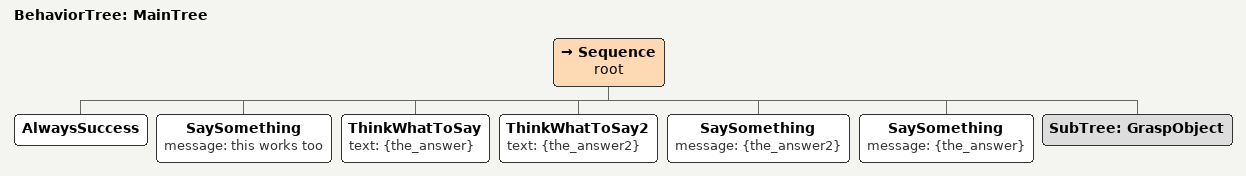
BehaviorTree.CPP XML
<root BTCPP_format="4" >

    <include path="example_subtree.xml"/>

    <BehaviorTree ID="MainTree">
        <Sequence name="root">
            <AlwaysSuccess/>
            <SaySomething   message="this works too" />
            <ThinkWhatToSay text="{the_answer}"/>
            <ThinkWhatToSay2 text="{the_answer2}"/>
            <SaySomething   message="{the_answer2}" />
            <SaySomething   message="{the_answer}" />
            <SubTree ID="GraspObject"/>
        </Sequence>
    </BehaviorTree>

</root>
